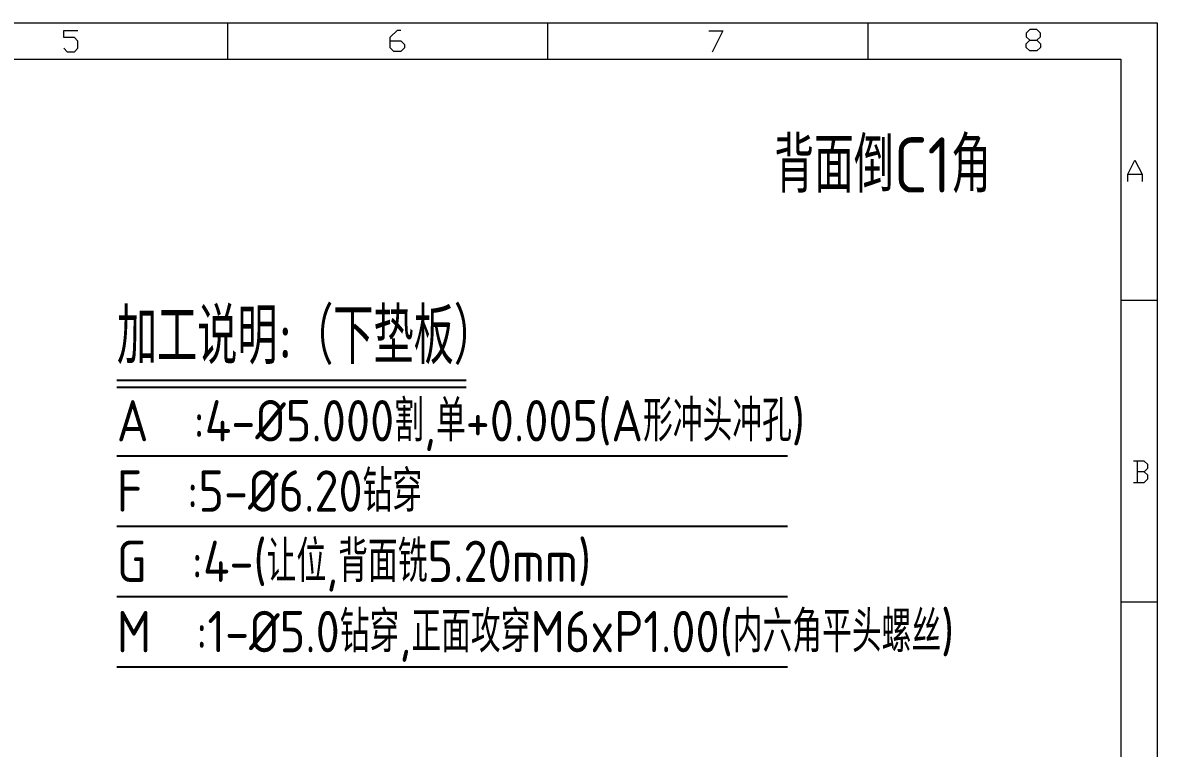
# Model space of a CAD drawing. Header units: millimetres. Extents: x 88508 to 142116, y -5268 to 20283.
# Drawn here: x 101141.6 to 101251.4, y -5167.8 to -5097.6 of the extents above; entities that cross this region are included whole.
import ezdxf
from ezdxf.enums import TextEntityAlignment as Align

# ---------------------------------------------------------------- set-up
doc = ezdxf.new("R2010")
doc.units = ezdxf.units.MM
doc.layers.add('TEXT', color=4, linetype='Continuous')
doc.styles.add('gbenor', font='gbenor.shx', dxfattribs={"bigfont": 'gbcbig.shx'})
doc.styles.add('GBENOR_', font='gbenor.shx', dxfattribs={"bigfont": 'gbcbig'})
doc.styles.add('TXT', font='txt.shx', dxfattribs={"width": 0.8, "bigfont": 'ctxt.shx'})

# ---------------------------------------------------------------- blocks, each defined once
blk = doc.blocks.new('U40')
at = {"color": 254, "lineweight": 18}
for p, q in [((0, 1783.5), (2530.2, 1783.5)), ((1589.1, 1783.5), (1589.1, 1746.5)), ((1913.1, 1783.5), (1913.1, 1746.5)), ((2237.1, 1783.5), (2237.1, 1746.5)), ((2530.2, 1783.5), (2530.2, 0)), ((37, 1746.5), (2493.2, 1746.5)), ((2493.2, 1746.5), (2493.2, 37)), ((2493.2, 1502.7), (2530.2, 1502.7)), ((2493.2, 1197.2), (2530.2, 1197.2))]:
    blk.add_line(p, q, dxfattribs=at)
at = {"color": 92, "lineweight": 18}
for points in [[(1423.4, 1757.7), (1427, 1754.1), (1434.2, 1754.1), (1437.8, 1757.7), (1437.8, 1764.9), (1434.2, 1768.5), (1423.4, 1768.5), (1423.4, 1775.7), (1437.8, 1775.7)], [(1753.9, 1765.1), (1764.7, 1765.1), (1768.3, 1761.5), (1768.3, 1757.9), (1764.7, 1754.3), (1757.5, 1754.3), (1753.9, 1757.9), (1753.9, 1768.7), (1761.1, 1775.9), (1764.7, 1775.9)], [(2076.2, 1775.2), (2090.6, 1775.2), (2079.8, 1753.6)], [(2408.4, 1765.7), (2412, 1762.1), (2412, 1758.5), (2408.4, 1754.9), (2401.2, 1754.9), (2397.6, 1758.5), (2397.6, 1762.1), (2401.2, 1765.7), (2408.4, 1765.7), (2412, 1769.3), (2412, 1772.9), (2408.4, 1776.5), (2401.2, 1776.5), (2397.6, 1772.9), (2397.6, 1769.3), (2401.2, 1765.7)], [(2500.4, 1622.8), (2500.4, 1630), (2507.6, 1644.4), (2514.8, 1630), (2514.8, 1622.8)], [(2500.4, 1630), (2514.8, 1630)], [(2516.9, 1329), (2520.5, 1332.6), (2520.5, 1336.2), (2516.9, 1339.8), (2506.1, 1339.8)], [(2509.7, 1339.8), (2509.7, 1318.2)], [(2506.1, 1318.2), (2516.9, 1318.2), (2520.5, 1321.8), (2520.5, 1325.4), (2516.9, 1329), (2509.7, 1329)]]:
    blk.add_lwpolyline(points, dxfattribs=at)
at = {"lineweight": 18, "style": 'GBENOR_'}
blk.add_attdef('文档路径', (2126, 386.9), '', height=17.8, dxfattribs=at)
at = {"lineweight": 20, "style": 'TXT'}
for tag, height, p in [('18-**-**', 16.3, (1866.6, 256.2)), ('客户名称', 16.1, (1741.1, 134, 0)), ('料厚:', 16.1, (1741.3, 93.2, 0))]:
    blk.add_attdef(tag, text='', height=height, dxfattribs=at).set_placement(p, align=Align.MIDDLE)
for tag, p, height in [('88888', (1850.9, 207.5), 14.9), ('材质:', (1691.2, 168, 0), 16.1), ('核准', (1869.4, 127.5, 0), 16.1), ('设计', (1868.8, 88.3, 0), 16.1), ('绘图', (1868.2, 49.1, 0), 16.1)]:
    blk.add_attdef(tag, p, '', height=height, dxfattribs=at)
for tag, p, height, width in [('3', (2234.7, 206.9), 15.8, 0.7), ('4', (2234.7, 167.4), 15.8, 0.7), ('核准日期', (2041.1, 124.2, 0), 16.1, 0.68), ('设计日期', (2041.1, 84.5, 0), 16.1, 0.68), ('1', (2251.9, 85.9), 14.6, 0.7), ('绘图日期', (2040.9, 46.4, 0), 16.1, 0.68), ('2', (2235, 49.2), 14.6, 0.7)]:
    blk.add_attdef(tag, p, '', height=height, dxfattribs=dict(at, width=width))

msp = doc.modelspace()

# ---------------------------------------------------------------- linework, layer by layer
at = {"layer": 'TEXT', "color": 3, "linetype": 'Continuous'}
for p, q in [((101150.729, -5132.148), (101184.522, -5132.148)), ((101150.729, -5132.848), (101184.522, -5132.848)), ((101150.729, -5139.488), (101215.61, -5139.488)), ((101150.729, -5146.288), (101215.61, -5146.288)), ((101150.729, -5153.088), (101215.61, -5153.088)), ((101150.729, -5159.888), (101215.61, -5159.888))]:
    msp.add_line(p, q, dxfattribs=at)

# ---------------------------------------------------------------- block references
at = {"ltscale": 3, "xscale": 0.0955815580256953, "yscale": 0.0955815580256953, "zscale": 0.0955815580256953}
msp.add_blockref('U40', (101009.541, -5268.044), dxfattribs=at)

# ---------------------------------------------------------------- texts
at = {"layer": 'TEXT', "color": 4, "lineweight": 18, "style": 'gbenor'}
msp.add_text('背面倒C1角', height=5.348, dxfattribs=at).set_placement((101214.331, -5114.015))
at = {"layer": 'TEXT', "color": 4, "linetype": 'Continuous', "style": 'gbenor'}
for s, height, p in [('加工说明:（下垫板）', 5.4, (101150.729, -5130.608)), ('F  :5-%%c6.20钻穿', 4, (101150.729, -5144.888)), ('G  :4-(让位,背面铣5.20mm)', 4, (101150.729, -5151.688)), ('M  :1-%%C5.0钻穿,正面攻穿M6xP1.00(内六角平头螺丝)', 4, (101150.729, -5158.488))]:
    msp.add_text(s, height=height, dxfattribs=at).set_placement(p)
at = {"layer": 'TEXT', "color": 1, "linetype": 'Continuous', "style": 'gbenor'}
msp.add_text('A  :4-%%c5.000割,单+0.005(A形冲头冲孔)', height=4, dxfattribs=at).set_placement((101150.729, -5138.088))

doc.saveas('drawing.dxf')
